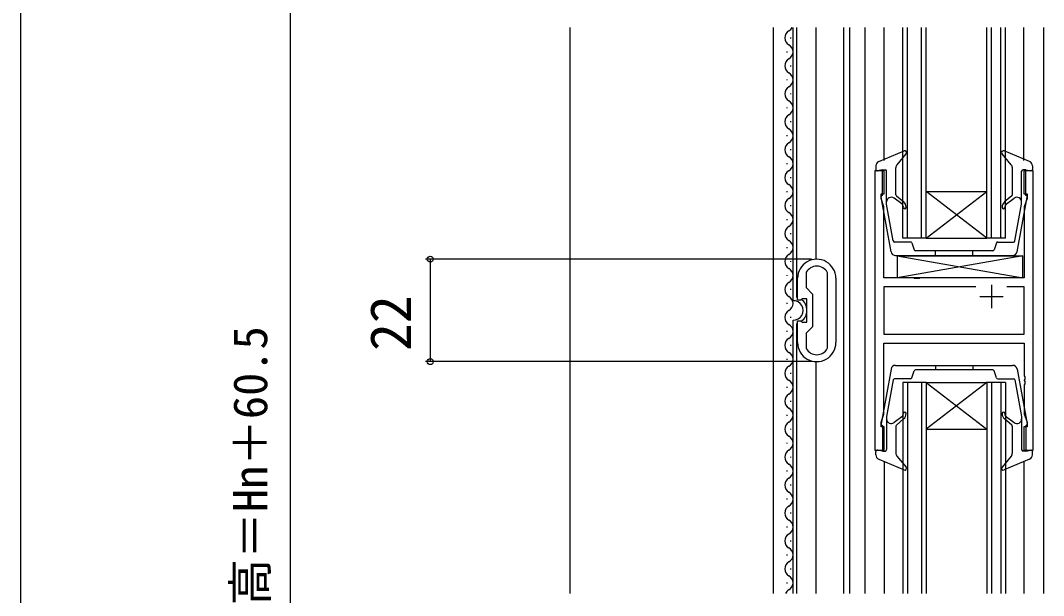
# Model space of a CAD drawing. Units: millimetres, scale not verified. Extents: x -525 to 525, y -783 to 779.
# Drawn here: x -525 to -305.3, y 242.1 to 365.5 of the extents above; entities that cross this region are included whole.
import ezdxf
from ezdxf.enums import TextEntityAlignment as Align

# ---------------------------------------------------------------- set-up
doc = ezdxf.new("R2010")
doc.units = ezdxf.units.MM
doc.header["$LTSCALE"] = 4
for name, color, linetype in [('0-2_YKK_11', 7, 'Continuous'), ('0-3_YKK_12', 2, 'Continuous'), ('0-4_YKK_13', 4, 'Continuous'), ('0-6_YKK_D', 6, 'Continuous'), ('0-7_YKK_ZWAK', 7, 'Continuous'), ('0-8_YSS_K', 3, 'Continuous')]:
    doc.layers.add(name, color=color, linetype=linetype)
doc.styles.add('ＭＳ ゴシック', font='')
doc.styles.get('ＭＳ ゴシック').set_extended_font_data('MS Gothic')

msp = doc.modelspace()

# ---------------------------------------------------------------- linework, layer by layer
at = {"layer": '0-2_YKK_11'}
for p, q in [((-339.5, 333.3), (-341.5, 333.3)), ((-349.9, 310.2), (-349.9, 296.4)), ((-316.5, 308.8), (-316.5, 303.8)), ((-319, 306.3), (-314, 306.3)), ((-351.739, 295.116), (-351.7, 295.264))]:
    msp.add_line(p, q, dxfattribs=at)
for points in [[(-341.5, 333.3), (-341.5, 273.3), (-339.5, 273.3), (-339.5, 278.3), (-340.2, 278.3), (-340.2, 279.3), (-339.57, 281.031), (-339.57, 296.3), (-309.43, 296.3), (-309.43, 289.258), (-309.31, 289.075), (-309.31, 288.525), (-309.43, 288.342), (-309.43, 288.258), (-309.31, 288.075), (-309.31, 287.525), (-309.43, 287.342), (-309.43, 281.031), (-308.8, 279.3), (-308.8, 278.3), (-309.5, 278.3), (-309.5, 273.3), (-307.5, 273.3), (-307.5, 333.3), (-309.5, 333.3), (-309.5, 328.3), (-308.8, 328.3), (-308.8, 327.3), (-309.43, 325.569), (-309.43, 310.3), (-331.829, 310.3), (-332.021, 310.157), (-332.979, 310.157), (-333.171, 310.3), (-339.57, 310.3), (-339.57, 325.569), (-340.2, 327.3), (-340.2, 328.3), (-339.5, 328.3), (-339.5, 333.3)], [(-358.1, 296.4), (-358.1, 301.1), (-357.5, 301.1), (-357.306, 300.95), (-357.113, 300.8), (-356.1, 300.8), (-356.1, 305.8), (-357.113, 305.8), (-357.306, 305.65), (-357.5, 305.5), (-358.1, 305.5), (-358.1, 310.2)], [(-356.261, 311.484), (-356.3, 311.336), (-356.3, 308.2), (-354.9, 306.8), (-354.9, 299.8), (-356.3, 298.4), (-356.3, 295.264), (-356.261, 295.116)], [(-351.7, 295.264), (-351.7, 311.336), (-351.739, 311.484)], [(-319.85, 308.37), (-339.57, 308.37), (-339.57, 298.23), (-309.43, 298.23), (-309.43, 308.37), (-313.15, 308.37)]]:
    msp.add_lwpolyline(points, dxfattribs=at)
for centre, radius, start, end in [((-354, 310.2), 4.1, 359.99999, 180.00001), ((-354, 310.2), 2.6, 29.59186, 150.40814), ((-354, 296.4), 4.1, 179.99999, 0.00001), ((-354, 296.4), 2.6, 209.59186, 330.40814)]:
    msp.add_arc(centre, radius, start, end, dxfattribs=at)
at = {"layer": '0-3_YKK_12'}
for p, q in [((-363.3, 242.55), (-363.3, 364.05)), ((-359.1, 305.379), (-359.1, 364.05)), ((-358.3, 306.1), (-358.3, 364.05)), ((-354.1, 314.299), (-354.1, 364.05)), ((-348.2, 242.55), (-348.2, 364.05)), ((-347, 364.05), (-347, 242.55)), ((-343.7, 364.05), (-343.7, 242.55)), ((-339.5, 335.46), (-339.5, 364.05)), ((-335.496, 318.8), (-335.496, 364.05)), ((-334.496, 318.8), (-334.496, 364.05)), ((-331.496, 318.8), (-331.496, 364.05)), ((-330.496, 318.8), (-330.496, 364.05)), ((-317.496, 318.8), (-317.496, 364.05)), ((-316.496, 318.8), (-316.496, 364.05)), ((-314.496, 318.8), (-314.496, 364.05)), ((-313.496, 318.8), (-313.496, 364.05)), ((-309.5, 335.457), (-309.5, 364.05)), ((-305.3, 364.05), (-305.3, 242.55)), ((-359.6, 361.7), (-359.6, 361.9)), ((-360.36, 358.7), (-360.36, 358.9)), ((-359.6, 355.7), (-359.6, 355.9)), ((-360.36, 352.7), (-360.36, 352.9)), ((-359.6, 349.7), (-359.6, 349.9)), ((-360.36, 346.7), (-360.36, 346.9)), ((-359.6, 343.7), (-359.6, 343.9)), ((-360.36, 340.7), (-360.36, 340.9)), ((-359.6, 337.7), (-359.6, 337.9)), ((-360.36, 334.7), (-360.36, 334.9)), ((-359.6, 331.7), (-359.6, 331.9)), ((-360.36, 328.7), (-360.36, 328.9)), ((-330.496, 328.8), (-317.496, 328.8)), ((-330.496, 318.8), (-317.496, 328.8)), ((-317.496, 318.8), (-330.496, 328.8)), ((-359.6, 325.7), (-359.6, 325.9)), ((-360.36, 322.7), (-360.36, 322.9)), ((-359.6, 319.7), (-359.6, 319.9)), ((-330.496, 318.8), (-335.496, 318.8)), ((-330.496, 318.8), (-317.496, 318.8)), ((-313.496, 318.8), (-317.496, 318.8)), ((-360.36, 316.7), (-360.36, 316.9)), ((-359.6, 313.7), (-359.6, 313.9)), ((-360.36, 310.7), (-360.36, 310.9)), ((-359.6, 307.7), (-359.6, 307.9)), ((-360.36, 304.7), (-360.36, 304.9)), ((-359.6, 301.7), (-359.6, 301.9)), ((-359.1, 242.55), (-359.1, 301.222)), ((-360.36, 298.7), (-360.36, 298.9)), ((-358.3, 242.55), (-358.3, 300.5)), ((-359.6, 295.7), (-359.6, 295.9)), ((-360.36, 292.7), (-360.36, 292.9)), ((-354.1, 242.55), (-354.1, 292.301)), ((-359.6, 289.7), (-359.6, 289.9)), ((-360.36, 286.7), (-360.36, 286.9)), ((-330.496, 287.8), (-335.496, 287.8)), ((-335.496, 287.8), (-335.496, 242.55)), ((-334.496, 287.8), (-334.496, 242.55)), ((-331.496, 287.8), (-331.496, 242.55)), ((-330.496, 287.8), (-317.496, 287.8)), ((-330.496, 287.8), (-317.496, 277.8)), ((-317.496, 287.8), (-330.496, 277.8)), ((-330.496, 287.8), (-330.496, 242.55)), ((-313.496, 287.8), (-317.496, 287.8)), ((-317.496, 287.8), (-317.496, 242.55)), ((-316.496, 287.8), (-316.496, 242.55)), ((-314.496, 287.8), (-314.496, 242.55)), ((-313.496, 287.8), (-313.496, 242.55)), ((-359.6, 283.7), (-359.6, 283.9)), ((-360.36, 280.7), (-360.36, 280.9)), ((-359.6, 277.7), (-359.6, 277.9)), ((-330.496, 277.8), (-317.496, 277.8)), ((-360.36, 274.7), (-360.36, 274.9)), ((-359.6, 271.7), (-359.6, 271.9)), ((-339.5, 270.845), (-339.5, 242.55)), ((-309.5, 270.848), (-309.5, 242.55)), ((-360.36, 268.7), (-360.36, 268.9)), ((-359.6, 265.7), (-359.6, 265.9)), ((-360.36, 262.7), (-360.36, 262.9)), ((-359.6, 259.7), (-359.6, 259.9)), ((-360.36, 256.7), (-360.36, 256.9)), ((-359.6, 253.7), (-359.6, 253.9)), ((-360.36, 250.7), (-360.36, 250.9)), ((-359.6, 247.7), (-359.6, 247.9)), ((-360.36, 244.7), (-360.36, 244.9))]:
    msp.add_line(p, q, dxfattribs=at)
for centre, radius, start, end in [((-359.142, 361.8), 1.718, 119.20255, 240.79746), ((-360.818, 364.8), 1.718, 299.20255, 334.1233), ((-360.818, 358.8), 1.718, 299.20255, 60.79746), ((-359.142, 355.8), 1.718, 119.20255, 240.79746), ((-360.818, 352.8), 1.718, 299.20255, 60.79746), ((-359.142, 349.8), 1.718, 119.20255, 240.79746), ((-360.818, 346.8), 1.718, 299.20255, 60.79746), ((-359.142, 343.8), 1.718, 119.20255, 240.79746), ((-360.818, 340.8), 1.718, 299.20255, 60.79746), ((-359.142, 337.8), 1.718, 119.20255, 240.79746), ((-360.818, 334.8), 1.718, 299.20255, 60.79746), ((-359.142, 331.8), 1.718, 119.20255, 240.79746), ((-360.818, 328.8), 1.718, 299.20255, 60.79746), ((-359.142, 325.8), 1.718, 119.20255, 240.79746), ((-360.818, 322.8), 1.718, 299.20255, 60.79746), ((-359.142, 319.8), 1.718, 119.20255, 240.79746), ((-360.818, 316.8), 1.718, 299.20255, 60.79746), ((-359.142, 313.8), 1.718, 119.20255, 240.79746), ((-360.818, 310.8), 1.718, 299.20255, 60.79746), ((-359.142, 307.8), 1.718, 119.20255, 240.79746), ((-360.818, 304.8), 1.718, 299.20255, 60.79746), ((-358.982, 303.3), 2.882, 72.18203, 76.31436), ((-358.982, 303.3), 2.882, 305.51928, 54.48072), ((-359.142, 301.8), 1.718, 119.20255, 240.79746), ((-358.982, 303.3), 2.082, 266.7457, 93.2543), ((-360.818, 298.8), 1.718, 299.20255, 60.79746), ((-358.982, 303.3), 2.882, 283.68564, 287.81797), ((-359.142, 295.8), 1.718, 119.20255, 240.79746), ((-360.818, 292.8), 1.718, 299.20255, 60.79746), ((-359.142, 289.8), 1.718, 119.20255, 240.79746), ((-360.818, 286.8), 1.718, 299.20255, 60.79746), ((-359.142, 283.8), 1.718, 119.20255, 240.79746), ((-360.818, 280.8), 1.718, 299.20255, 60.79746), ((-359.142, 277.8), 1.718, 119.20255, 240.79746), ((-360.818, 274.8), 1.718, 299.20255, 60.79746), ((-359.142, 271.8), 1.718, 119.20255, 240.79746), ((-360.818, 268.8), 1.718, 299.20255, 60.79746), ((-359.142, 265.8), 1.718, 119.20255, 240.79746), ((-360.818, 262.8), 1.718, 299.20255, 60.79746), ((-359.142, 259.8), 1.718, 119.20255, 240.79746), ((-360.818, 256.8), 1.718, 299.20255, 60.79746), ((-359.142, 253.8), 1.718, 119.20255, 240.79746), ((-360.818, 250.8), 1.718, 299.20255, 60.79746), ((-359.142, 247.8), 1.718, 119.20255, 240.79746), ((-360.818, 244.8), 1.718, 299.20255, 60.79746), ((-359.142, 241.8), 1.718, 119.20255, 154.1233)]:
    msp.add_arc(centre, radius, start, end, dxfattribs=at)
at = {"layer": '0-4_YKK_13'}
for p, q in [((-340.691, 335.248), (-335.256, 337.557)), ((-336.768, 334.567), (-334.793, 336.933)), ((-312.232, 334.567), (-314.207, 336.933)), ((-308.309, 335.248), (-313.744, 337.557)), ((-341.3, 334.327), (-341.3, 333.589)), ((-307.7, 334.327), (-307.7, 333.589)), ((-339.9, 333.489), (-340.945, 333.294)), ((-339.9, 327.989), (-339.9, 333.489)), ((-339.9, 333.489), (-339.3, 333.489)), ((-339, 326.103), (-339, 333.189)), ((-337, 328.129), (-337, 333.926)), ((-312, 328.129), (-312, 333.926)), ((-310, 326.103), (-310, 333.189)), ((-309.1, 333.489), (-309.7, 333.489)), ((-309.1, 327.989), (-309.1, 333.489)), ((-309.1, 333.489), (-308.055, 333.294)), ((-338.05, 315.909), (-340.195, 327.635)), ((-335.761, 326.164), (-337.401, 327.39)), ((-336.893, 327.899), (-335.336, 326.592)), ((-312.107, 327.899), (-313.664, 326.592)), ((-313.239, 326.164), (-311.599, 327.39)), ((-310.95, 315.909), (-308.805, 327.635)), ((-337.561, 318.235), (-339, 326.103)), ((-311.439, 318.235), (-310, 326.103)), ((-333.864, 317.989), (-337.265, 317.989)), ((-333.581, 317.786), (-333.069, 316.292)), ((-315.419, 317.786), (-315.931, 316.292)), ((-315.136, 317.989), (-311.735, 317.989)), ((-337.066, 315.089), (-311.934, 315.089)), ((-336.73, 315), (-309.73, 315)), ((-336.73, 315), (-336.73, 310.3)), ((-336.73, 315), (-309.73, 310.3)), ((-309.73, 315), (-336.73, 310.3)), ((-316.214, 316.089), (-332.786, 316.089)), ((-328.5, 315.089), (-328.5, 316.089)), ((-320.5, 315.089), (-320.5, 316.089)), ((-309.73, 310.3), (-309.73, 315)), ((-309.73, 310.3), (-336.73, 310.3)), ((-338.054, 290.691), (-340.199, 278.965)), ((-337.07, 291.511), (-311.938, 291.511)), ((-333.585, 288.814), (-333.074, 290.308)), ((-316.219, 290.511), (-332.79, 290.511)), ((-328.504, 291.511), (-328.504, 290.511)), ((-320.504, 291.511), (-320.504, 290.511)), ((-315.424, 288.814), (-315.935, 290.308)), ((-310.954, 290.691), (-308.809, 278.965)), ((-337.565, 288.365), (-339.004, 280.497)), ((-333.869, 288.611), (-337.27, 288.611)), ((-315.14, 288.611), (-311.739, 288.611)), ((-311.444, 288.365), (-310.004, 280.497)), ((-339.004, 280.497), (-339.004, 273.411)), ((-335.765, 280.436), (-337.406, 279.21)), ((-336.897, 278.701), (-335.34, 280.008)), ((-312.111, 278.701), (-313.668, 280.008)), ((-313.243, 280.436), (-311.603, 279.21)), ((-310.004, 280.497), (-310.004, 273.411)), ((-339.904, 278.611), (-339.904, 273.111)), ((-337.004, 278.471), (-337.004, 272.674)), ((-312.004, 278.471), (-312.004, 272.674)), ((-309.104, 278.611), (-309.104, 273.111)), ((-341.304, 272.273), (-341.304, 273.011)), ((-339.904, 273.111), (-340.949, 273.306)), ((-339.904, 273.111), (-339.304, 273.111)), ((-309.104, 273.111), (-309.704, 273.111)), ((-309.104, 273.111), (-308.059, 273.306)), ((-307.704, 272.273), (-307.704, 273.011)), ((-340.695, 271.352), (-335.261, 269.043)), ((-336.772, 272.033), (-334.797, 269.668)), ((-312.237, 272.033), (-314.211, 269.668)), ((-308.313, 271.352), (-313.748, 269.043))]:
    msp.add_line(p, q, dxfattribs=at)
for centre, radius, start, end in [((-335.1, 337.189), 0.4, 320.14309, 113.02249), ((-313.9, 337.189), 0.4, 66.97751, 219.85691), ((-340.3, 334.327), 1, 113.02249, 180), ((-336, 333.926), 1, 140.14309, 180), ((-313, 333.926), 1, 0, 39.85691), ((-308.7, 334.327), 1, 0, 66.97751), ((-341, 333.589), 0.3, 180, 280.5655), ((-339.3, 333.189), 0.3, 0, 90), ((-309.7, 333.189), 0.3, 90, 180), ((-308, 333.589), 0.3, 259.4345, 0), ((-339.9, 327.689), 0.3, 90, 190.36676), ((-338, 326.589), 1, 53.23128, 180), ((-336.7, 328.129), 0.3, 180, 230), ((-312.3, 328.129), 0.3, 310, 0), ((-311, 326.589), 1, 0, 126.76872), ((-309.1, 327.689), 0.3, 349.63324, 90), ((-336.3, 325.443), 0.9, 0, 53.23128), ((-335.1, 325.443), 0.3, 180, 0), ((-336.3, 325.443), 1.5, 0, 50), ((-312.7, 325.443), 1.5, 130, 180), ((-313.9, 325.443), 0.3, 180, 0), ((-312.7, 325.443), 0.9, 126.76872, 180), ((-337.265, 318.289), 0.3, 190.36676, 270), ((-333.864, 317.689), 0.3, 18.88609, 90), ((-315.136, 317.689), 0.3, 90, 161.11391), ((-311.735, 318.289), 0.3, 270, 349.63324), ((-337.066, 316.089), 1, 190.36676, 270), ((-332.786, 316.389), 0.3, 198.88609, 270), ((-316.214, 316.389), 0.3, 270, 341.11391), ((-311.934, 316.089), 1, 270, 349.63324), ((-337.07, 290.511), 1, 90, 169.63324), ((-332.79, 290.211), 0.3, 90, 161.11391), ((-316.219, 290.211), 0.3, 18.88609, 90), ((-311.938, 290.511), 1, 10.36676, 90), ((-337.27, 288.311), 0.3, 90, 169.63324), ((-333.869, 288.911), 0.3, 270, 341.11391), ((-315.14, 288.911), 0.3, 198.88609, 270), ((-311.739, 288.311), 0.3, 10.36676, 90), ((-335.104, 281.157), 0.3, 360, 180), ((-313.904, 281.157), 0.3, 360, 180), ((-338.004, 280.011), 1, 180, 306.76872), ((-336.304, 281.157), 0.9, 306.76872, 360), ((-336.304, 281.157), 1.5, 310, 360), ((-312.704, 281.157), 1.5, 180, 230), ((-312.704, 281.157), 0.9, 180, 233.23128), ((-311.004, 280.011), 1, 233.23128, 360), ((-339.904, 278.911), 0.3, 169.63324, 270), ((-336.704, 278.471), 0.3, 130, 180), ((-312.304, 278.471), 0.3, 360, 50), ((-309.104, 278.911), 0.3, 270, 10.36676), ((-341.004, 273.011), 0.3, 79.4345, 180), ((-339.304, 273.411), 0.3, 270, 360), ((-336.004, 272.674), 1, 180, 219.85691), ((-313.004, 272.674), 1, 320.14309, 360), ((-309.704, 273.411), 0.3, 180, 270), ((-308.004, 273.011), 0.3, 360, 100.5655), ((-340.304, 272.273), 1, 180, 246.97751), ((-308.704, 272.273), 1, 293.02249, 360), ((-335.104, 269.411), 0.4, 246.97751, 39.85691), ((-313.904, 269.411), 0.4, 140.14309, 293.02249)]:
    msp.add_arc(centre, radius, start, end, dxfattribs=at)
at = {"layer": '0-6_YKK_D'}
for p, q in [((-467, 81.3), (-467, 461.8)), ((-355.1, 314.299), (-438, 314.299)), ((-437, 314.299), (-437, 292.3)), ((-355.1, 292.3), (-438, 292.3))]:
    msp.add_line(p, q, dxfattribs=at)
for centre in [(-437, 314.299), (-437, 292.3)]:
    msp.add_circle(centre, 0.637, dxfattribs=at)
at = {"layer": '0-7_YKK_ZWAK'}
msp.add_line((-525, 747.3), (-525, -782.7), dxfattribs=at)
at = {"layer": '0-8_YSS_K'}
msp.add_line((-407, 364.05), (-407, 242.55), dxfattribs=at)

# ---------------------------------------------------------------- texts
at = {"layer": '0-6_YKK_D', "style": 'ＭＳ ゴシック'}
for s, height, p in [('22', 8.798, (-438.5, 294.572)), ('網戸出来高＝Hn＋60.5', 7.331, (-469.807, 199.987))]:
    msp.add_text(s, height=height, rotation=90, dxfattribs=at).set_placement(p, align=Align.BOTTOM_LEFT)

doc.saveas('drawing.dxf')
